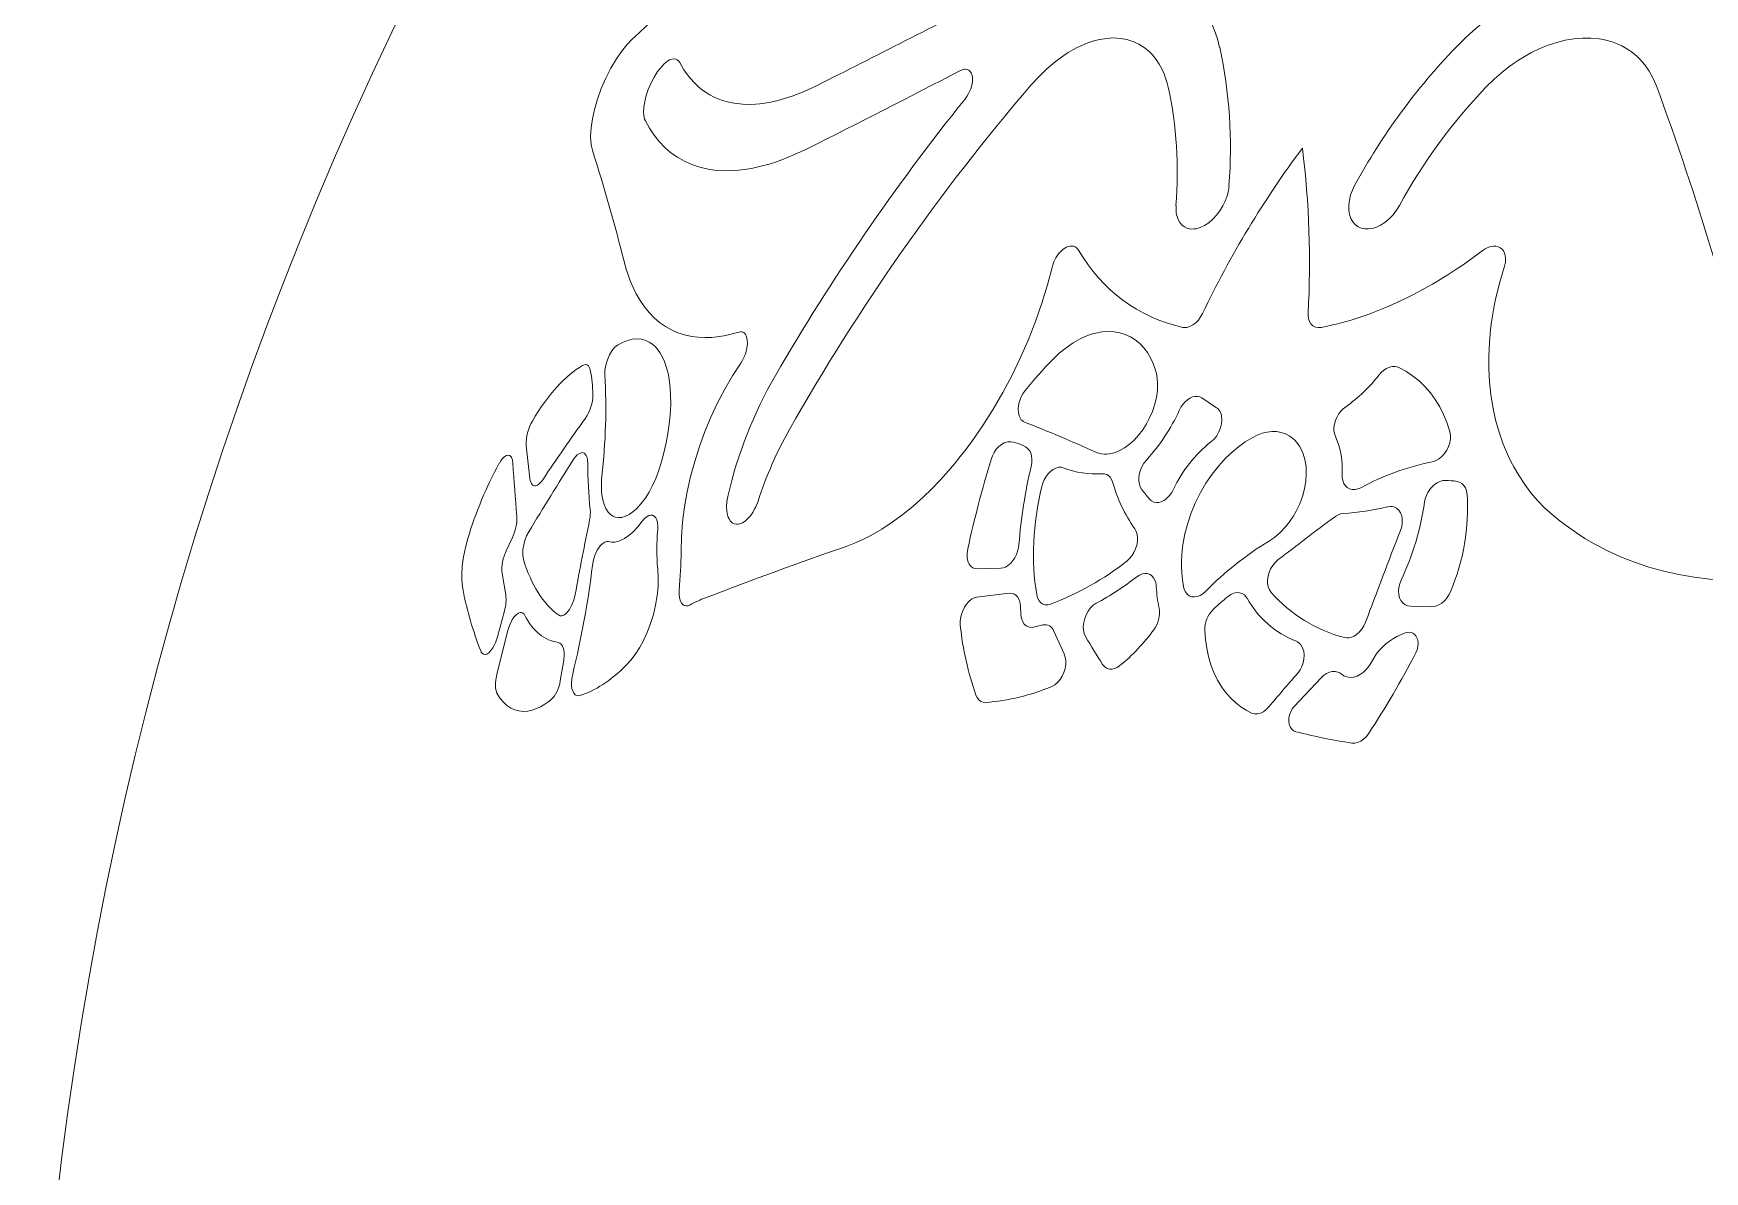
# Model space of a CAD drawing. Extents: x -180 to 858, y -94 to 522.
# Drawn here: x 788.27 to 804.39, y 183.62 to 194.6 of the extents above; entities that cross this region are included whole.
import ezdxf

# ---------------------------------------------------------------- set-up
doc = ezdxf.new("R2010")
doc.units = 0
doc.header["$LTSCALE"] = 7
doc.header["$MEASUREMENT"] = 0
doc.layers.add('8', color=250, linetype='CONTINUOUS', lineweight=15)

msp = doc.modelspace()

# ---------------------------------------------------------------- linework, layer by layer
at = {"layer": '8'}
for p, q in [((799.543, 191.0852), (799.6847, 190.9904)), ((793.0609, 190.3068), (793.0263, 190.6273)), ((792.8935, 189.7394), (792.8329, 189.6103)), ((797.6041, 189.4413), (797.373, 189.4366)), ((792.7941, 189.3922), (792.8285, 189.1856)), ((797.3736, 189.1637), (797.6851, 189.1995)), ((797.7924, 189.0761), (797.7971, 188.9948)), ((801.7588, 189.0703), (801.557, 189.0741)), ((792.8156, 189.0319), (792.7483, 188.7806)), ((792.7429, 188.4185), (792.8496, 188.8399)), ((797.9182, 188.8733), (798.0081, 188.8944)), ((798.1164, 188.8355), (798.2152, 188.6165)), ((801.4316, 188.7854), (801.4948, 188.8138)), ((793.3876, 188.5544), (793.355, 188.3548)), ((800.434, 188.1081), (800.6921, 188.3852))]:
    msp.add_line(p, q, dxfattribs=at)
for points in [[(799.0843, 195.1691), (799.1554, 195.1502), (799.2236, 195.1248), (799.2887, 195.0929), (799.3503, 195.0546), (799.4082, 195.0101), (799.4621, 194.9597), (799.5118, 194.9035), (799.5573, 194.8419), (799.5982, 194.7751), (799.6341, 194.7043), (799.6654, 194.6291), (799.6921, 194.55), (799.714, 194.4675)], [(801.9926, 194.4675), (802.0891, 194.5631), (802.1897, 194.6535), (802.294, 194.7381), (802.4014, 194.8166), (802.5116, 194.8885), (802.6243, 194.9536), (802.739, 195.0114), (802.8553, 195.0617), (802.952, 195.0971), (803.0492, 195.127), (803.1465, 195.151), (803.2433, 195.1691)], [(799.2183, 194.0818), (799.208, 194.1224), (799.1961, 194.1618), (799.1776, 194.2121), (799.1561, 194.2598), (799.1317, 194.3047), (799.1007, 194.3514), (799.0662, 194.394), (799.0283, 194.4322), (798.9871, 194.4656), (798.9614, 194.4829), (798.9348, 194.4986), (798.9072, 194.5124), (798.8787, 194.5245), (798.8493, 194.5346), (798.8192, 194.543), (798.7567, 194.5542), (798.6918, 194.5579), (798.6249, 194.5542), (798.5566, 194.5433), (798.4992, 194.5289), (798.4415, 194.5098), (798.3837, 194.4861), (798.3403, 194.4655), (798.2973, 194.4425), (798.2543, 194.4172), (798.2118, 194.3897), (798.1282, 194.3285), (798.047, 194.2596), (797.9688, 194.1839), (797.8942, 194.1019)], [(803.9238, 194.1019), (803.8938, 194.1719), (803.8578, 194.2373), (803.8158, 194.2978), (803.7682, 194.3527), (803.7423, 194.3779), (803.7152, 194.4017), (803.6868, 194.4238), (803.6572, 194.4444), (803.6264, 194.4633), (803.5946, 194.4805), (803.5486, 194.5017), (803.5007, 194.5195), (803.4513, 194.5339), (803.4133, 194.5425), (803.3746, 194.5492), (803.2952, 194.5569), (803.214, 194.5571), (803.1314, 194.5499), (803.0479, 194.5357), (802.9659, 194.5152), (802.884, 194.4883), (802.8029, 194.4554), (802.7226, 194.4168), (802.6437, 194.3728), (802.5961, 194.3431), (802.5491, 194.3116), (802.5016, 194.2771), (802.455, 194.2409), (802.3661, 194.1645), (802.2817, 194.0818)], [(793.6643, 193.474), (793.6543, 193.5145), (793.6486, 193.56), (793.6469, 193.6098), (793.6481, 193.6493), (793.6515, 193.6906), (793.6641, 193.7771), (793.6841, 193.8672), (793.7133, 193.9676), (793.7499, 194.0689), (793.7931, 194.1692), (793.8422, 194.2665), (793.8966, 194.3582), (793.9442, 194.4275), (793.9949, 194.4909), (794.046, 194.5445)], [(794.1749, 193.7571), (794.168, 193.7732), (794.163, 193.7918), (794.1594, 193.8146), (794.1578, 193.8395), (794.1603, 193.891), (794.1691, 193.9461), (794.1835, 194.0032), (794.2031, 194.061), (794.2273, 194.1184), (794.2559, 194.1742), (794.2928, 194.2328), (794.314, 194.2613), (794.3358, 194.287), (794.3557, 194.3072), (794.3754, 194.3243), (794.3922, 194.3363), (794.4086, 194.3457), (794.4298, 194.354), (794.4496, 194.357), (794.4677, 194.3548), (794.4831, 194.3477), (794.4962, 194.336), (794.5067, 194.3204)], [(794.5067, 194.3204), (794.5468, 194.2513), (794.5916, 194.1881), (794.6411, 194.1309), (794.6952, 194.08), (794.724, 194.057), (794.7539, 194.0357), (794.7955, 194.0099), (794.839, 193.9871), (794.8843, 193.9675), (794.9196, 193.9549), (794.9559, 193.9441), (794.9935, 193.9349), (795.0322, 193.9277), (795.1118, 193.9188), (795.1947, 193.9174), (795.2807, 193.9233), (795.3696, 193.9366), (795.4425, 193.9523), (795.5169, 193.9727), (795.5925, 193.9974), (795.65, 194.0188), (795.7081, 194.0427), (795.8257, 194.0973)], [(797.2566, 193.9657), (797.2761, 193.9928), (797.2933, 194.0222), (797.3132, 194.0681), (797.3259, 194.1149), (797.3292, 194.138), (797.3302, 194.1602), (797.3291, 194.1788), (797.3262, 194.1961), (797.3176, 194.2201), (797.3041, 194.239), (797.2957, 194.2461), (797.2862, 194.2515), (797.2756, 194.2551), (797.2642, 194.2567), (797.252, 194.2563), (797.2394, 194.254), (797.2136, 194.244)], [(795.7409, 193.4912), (795.6151, 193.4322), (795.4912, 193.3821), (795.4301, 193.3605), (795.3696, 193.3413), (795.2901, 193.3195), (795.2119, 193.302), (795.1353, 193.289), (795.0419, 193.2791), (794.9512, 193.2762), (794.8637, 193.2805), (794.7796, 193.292), (794.699, 193.3106), (794.6223, 193.3363), (794.5515, 193.368), (794.4846, 193.4063), (794.4218, 193.4509), (794.3632, 193.5017), (794.3088, 193.5585), (794.2589, 193.621), (794.2149, 193.6866), (794.1749, 193.7571)], [(799.8049, 193.1333), (799.7985, 193.0844), (799.7861, 193.0344), (799.7682, 192.9848), (799.7454, 192.9368), (799.7174, 192.8903), (799.6849, 192.8471), (799.6489, 192.8085), (799.6097, 192.7749), (799.5684, 192.7476), (799.526, 192.7279), (799.4863, 192.7172), (799.4666, 192.7148), (799.4472, 192.7145), (799.4221, 192.7173), (799.3985, 192.7239), (799.3768, 192.7341), (799.3519, 192.7527), (799.3311, 192.7767), (799.3146, 192.8058), (799.307, 192.8249), (799.301, 192.8452), (799.2962, 192.8688), (799.2933, 192.8934), (799.2933, 192.9418)], [(801.4492, 192.9418), (801.4207, 192.8954), (801.3873, 192.8519), (801.3496, 192.8124), (801.3089, 192.7783), (801.2664, 192.751), (801.2222, 192.7306), (801.186, 192.72), (801.1499, 192.7148), (801.1148, 192.7155), (801.082, 192.7223), (801.0498, 192.7365), (801.0216, 192.7575), (800.9981, 192.7847), (800.9798, 192.8171), (800.9672, 192.8536), (800.9627, 192.8754), (800.9598, 192.898), (800.9594, 192.9449), (800.9655, 192.9934), (800.9778, 193.0428), (800.9946, 193.0889), (801.016, 193.1333)], [(798.3538, 192.51), (798.3462, 192.521), (798.3374, 192.5305), (798.3221, 192.5414), (798.3045, 192.5481), (798.2853, 192.5503), (798.2699, 192.5491), (798.2539, 192.5452), (798.2374, 192.5387), (798.2213, 192.53), (798.2048, 192.5187), (798.189, 192.5053), (798.16, 192.4736), (798.1354, 192.4369), (798.1159, 192.3966), (798.1024, 192.3547)], [(802.4614, 192.3547), (802.4708, 192.3945), (802.4728, 192.4144), (802.4728, 192.434), (802.4696, 192.459), (802.4627, 192.4823), (802.4521, 192.5031), (802.4381, 192.5205), (802.4208, 192.5343), (802.4011, 192.544), (802.3785, 192.5493), (802.3546, 192.5501), (802.3301, 192.5463), (802.3117, 192.5408), (802.2932, 192.5329), (802.2742, 192.5224), (802.2561, 192.51)], [(795.076, 191.7209), (795.0265, 191.7062), (794.9775, 191.6938), (794.9316, 191.6842), (794.8864, 191.6767), (794.8177, 191.6692), (794.7506, 191.6668), (794.6854, 191.6696), (794.622, 191.6774), (794.5541, 191.6921), (794.489, 191.7131), (794.4269, 191.7403), (794.3679, 191.7734), (794.3122, 191.8125), (794.2599, 191.8574), (794.2113, 191.9075), (794.1663, 191.9629), (794.1249, 192.0233), (794.0873, 192.0884), (794.0569, 192.1501), (794.0294, 192.2151), (794.0048, 192.2833), (793.9883, 192.3364), (793.9733, 192.3911)], [(798.1024, 192.3547), (798.0552, 192.1769), (798.0005, 191.9993), (797.9387, 191.8226), (797.8698, 191.6475), (797.7942, 191.4746), (797.7121, 191.3044), (797.6237, 191.1377), (797.5294, 190.9752), (797.4293, 190.8175), (797.3238, 190.6654), (797.2686, 190.591), (797.2122, 190.5183), (797.1556, 190.4487), (797.0979, 190.381), (797.0186, 190.2929), (796.9374, 190.2087), (796.8545, 190.1285), (796.757, 190.0413), (796.6575, 189.9603), (796.5565, 189.8858), (796.4544, 189.8186), (796.3514, 189.759), (796.2718, 189.7185), (796.1921, 189.6831), (796.1126, 189.6527)], [(802.9215, 189.9596), (802.8489, 190.0254), (802.7806, 190.0957), (802.7167, 190.1705), (802.6571, 190.2493), (802.6021, 190.3321), (802.5518, 190.4184), (802.5241, 190.4714), (802.4981, 190.5254), (802.4733, 190.5816), (802.4503, 190.6389), (802.4099, 190.7552), (802.3764, 190.875), (802.3497, 190.9978), (802.3307, 191.1182), (802.3179, 191.2406), (802.3113, 191.3648), (802.3107, 191.4902), (802.3163, 191.6167), (802.3277, 191.7439), (802.3373, 191.8198), (802.3489, 191.8957), (802.3628, 191.973), (802.3787, 192.0502), (802.4162, 192.2029), (802.4614, 192.3547)], [(799.5493, 191.8996), (799.531, 191.8665), (799.5087, 191.836), (799.4833, 191.8095), (799.4563, 191.7887), (799.4276, 191.7733), (799.3985, 191.7647), (799.3787, 191.7632), (799.3598, 191.7654)], [(800.6941, 191.7654), (800.6655, 191.7633), (800.6383, 191.7685), (800.6146, 191.7806), (800.5951, 191.7992), (800.5805, 191.8233), (800.5714, 191.8514), (800.5681, 191.8749), (800.5679, 191.8996)], [(793.9062, 191.5943), (793.9544, 191.6203), (794.0022, 191.6391), (794.049, 191.6506), (794.0944, 191.6544), (794.1379, 191.6505), (794.1792, 191.639), (794.2122, 191.6234), (794.243, 191.6026), (794.2716, 191.5768), (794.2978, 191.5464), (794.3139, 191.5237), (794.3289, 191.4991), (794.3554, 191.4448), (794.3774, 191.3843), (794.3881, 191.3465), (794.3972, 191.307), (794.4055, 191.2614), (794.4119, 191.214), (794.4192, 191.1196), (794.4201, 191.0205), (794.4147, 190.9179), (794.4056, 190.8303), (794.3925, 190.7415), (794.3756, 190.6519), (794.3604, 190.5848), (794.3433, 190.5176), (794.3239, 190.4502), (794.3012, 190.3787)], [(795.096, 191.4213), (795.1102, 191.4436), (795.1229, 191.4677), (795.1343, 191.4938), (795.1438, 191.5205), (795.1547, 191.5639), (795.1598, 191.6068), (795.1585, 191.6463), (795.1522, 191.675), (795.1408, 191.6987), (795.1334, 191.708), (795.1249, 191.7153), (795.1102, 191.7222), (795.0936, 191.7241), (795.076, 191.7209)], [(798.1051, 191.4563), (798.1674, 191.5156), (798.2326, 191.5689), (798.3002, 191.6155), (798.3695, 191.6546), (798.4047, 191.6712), (798.4401, 191.6858), (798.4874, 191.7018), (798.5346, 191.7138), (798.5816, 191.7217), (798.6397, 191.7256), (798.6964, 191.7228), (798.7512, 191.7131), (798.8038, 191.6968), (798.8535, 191.6738), (798.9002, 191.6444), (798.943, 191.609), (798.9821, 191.5679), (799.017, 191.5216), (799.0477, 191.4704), (799.0728, 191.4177), (799.0937, 191.3617)], [(793.7845, 191.3091), (793.7842, 191.3309), (793.7857, 191.3541), (793.7939, 191.4022), (793.8092, 191.4532), (793.8306, 191.5022), (793.853, 191.5398), (793.879, 191.572), (793.8926, 191.5846), (793.9062, 191.5943)], [(793.5695, 191.3977), (793.5866, 191.4048), (793.6028, 191.4058), (793.6169, 191.4008), (793.6256, 191.3934), (793.6329, 191.3832), (793.6392, 191.3696), (793.6436, 191.354)], [(794.5197, 189.6029), (794.5235, 189.7441), (794.5349, 189.8876), (794.5535, 190.0329), (794.5792, 190.1792), (794.6119, 190.3257), (794.6511, 190.4718), (794.6969, 190.6168), (794.749, 190.7599), (794.8071, 190.9004), (794.8711, 191.0376), (794.9407, 191.1706), (795.0158, 191.2988), (795.096, 191.4213)], [(799.0937, 191.3617), (799.1049, 191.3201), (799.1121, 191.2763), (799.1155, 191.2307), (799.1157, 191.1955), (799.1137, 191.1598), (799.1038, 191.0875), (799.0863, 191.0151), (799.0653, 190.953), (799.0392, 190.8922), (799.0082, 190.8335), (798.9727, 190.7778), (798.9331, 190.7258), (798.8898, 190.6787), (798.844, 190.6376), (798.7954, 190.6026), (798.7463, 190.5755), (798.7213, 190.5648), (798.6962, 190.5562), (798.6495, 190.5458), (798.6264, 190.5435), (798.6037, 190.5433), (798.5742, 190.546), (798.5458, 190.5525), (798.5188, 190.5625)], [(801.2504, 191.3044), (801.2727, 191.3294), (801.2976, 191.3512), (801.3244, 191.3686), (801.3514, 191.3805), (801.3792, 191.3873), (801.4063, 191.3881), (801.4244, 191.385), (801.4415, 191.3789)], [(801.4415, 191.3789), (801.5106, 191.3425), (801.5759, 191.2996), (801.6373, 191.2505), (801.6943, 191.1955), (801.7467, 191.1349), (801.7943, 191.0691), (801.8369, 190.9985), (801.8744, 190.9235), (801.9074, 190.8427), (801.9349, 190.7583)], [(797.8317, 190.8525), (797.8204, 190.8581), (797.81, 190.8657), (797.8007, 190.875), (797.7926, 190.8859), (797.7803, 190.9115), (797.7729, 190.9431), (797.7712, 190.9778), (797.7748, 191.0141), (797.7833, 191.0506), (797.7971, 191.0878), (797.8154, 191.1231), (797.8381, 191.1556)], [(799.3248, 190.9649), (799.3402, 190.9942), (799.3588, 191.0215), (799.3801, 191.0459), (799.4028, 191.0662), (799.4276, 191.0826), (799.4532, 191.094), (799.4779, 191.0998), (799.5021, 191.1001), (799.5247, 191.0948), (799.543, 191.0852)], [(799.6847, 190.9904), (799.6961, 190.9816), (799.7063, 190.9708), (799.7153, 190.958), (799.7226, 190.9437), (799.7284, 190.9278), (799.7326, 190.9108), (799.7357, 190.8741), (799.7326, 190.836), (799.7228, 190.7959), (799.7072, 190.7569), (799.6861, 190.7204), (799.6602, 190.6876), (799.6305, 190.6604)], [(800.8304, 190.7134), (800.8211, 190.7401), (800.8164, 190.7695), (800.8164, 190.8002), (800.821, 190.8329), (800.8301, 190.8655), (800.8431, 190.8971), (800.8602, 190.9273), (800.8809, 190.9552), (800.9045, 190.9799), (800.9301, 191.0001)], [(799.3651, 189.2644), (799.3547, 189.329), (799.3483, 189.395), (799.3457, 189.4623), (799.3461, 189.5128), (799.3486, 189.5637), (799.3533, 189.616), (799.3601, 189.6685), (799.3793, 189.7723), (799.4061, 189.8755), (799.4404, 189.9772), (799.4816, 190.0766), (799.5285, 190.1709), (799.5816, 190.2618), (799.6406, 190.3484), (799.705, 190.4299), (799.7743, 190.5054), (799.834, 190.5619), (799.8966, 190.6137), (799.9617, 190.6603), (800.0286, 190.701)], [(800.0286, 190.701), (800.0755, 190.725), (800.1237, 190.7433), (800.1721, 190.7553), (800.2185, 190.7607), (800.264, 190.7596), (800.308, 190.752), (800.3498, 190.738), (800.3837, 190.7206), (800.415, 190.6988), (800.4434, 190.6727), (800.4687, 190.6428), (800.4838, 190.6209), (800.4973, 190.5975), (800.5198, 190.547), (800.5361, 190.4923), (800.5427, 190.4588), (800.5473, 190.4245), (800.5498, 190.3891), (800.5502, 190.3531), (800.5452, 190.2801), (800.5326, 190.2065), (800.5128, 190.1333), (800.4862, 190.0617), (800.4532, 189.9923), (800.4226, 189.9393), (800.3883, 189.8889), (800.3507, 189.8415), (800.2993, 189.7874), (800.2714, 189.7623), (800.2426, 189.7391), (800.2138, 189.7186), (800.1843, 189.7002)], [(801.9349, 190.7583), (801.941, 190.7246), (801.9407, 190.6887), (801.9345, 190.6524), (801.9223, 190.6153), (801.9047, 190.5798), (801.8825, 190.5472), (801.8559, 190.5184), (801.826, 190.4946), (801.795, 190.4778), (801.7627, 190.4676)], [(792.7669, 190.4549), (792.7805, 190.4771), (792.7953, 190.4969), (792.8078, 190.5104), (792.8204, 190.521), (792.8374, 190.5301), (792.8535, 190.5326), (792.8676, 190.5281), (792.8762, 190.5207), (792.8835, 190.5101), (792.8895, 190.496), (792.8937, 190.4796), (792.8966, 190.4559)], [(793.4789, 190.4873), (793.4979, 190.5138), (793.5186, 190.5354), (793.5399, 190.5501), (793.5591, 190.5564), (793.5682, 190.5567), (793.5849, 190.5516), (793.5921, 190.5463), (793.6043, 190.5305), (793.613, 190.509), (793.6181, 190.4833), (793.6197, 190.4548)], [(797.5095, 190.4898), (797.5225, 190.5249), (797.5396, 190.5585), (797.5602, 190.5891), (797.5833, 190.615), (797.6089, 190.6362), (797.6359, 190.6513), (797.655, 190.6575), (797.6738, 190.66)], [(797.8622, 190.5964), (797.8793, 190.5777), (797.892, 190.5537), (797.9001, 190.526), (797.9036, 190.4935), (797.9022, 190.459), (797.8962, 190.4241)], [(794.3012, 190.3787), (794.2752, 190.3085), (794.2448, 190.2402), (794.2106, 190.1755), (794.1728, 190.1155), (794.1326, 190.0622), (794.0899, 190.0158), (794.055, 189.9852), (794.0192, 189.9606), (793.9833, 189.9428), (793.9482, 189.9325), (793.9175, 189.93), (793.8886, 189.9341), (793.8617, 189.9447), (793.8374, 189.9614), (793.8158, 189.9839), (793.7944, 190.0169), (793.7774, 190.0559), (793.7646, 190.1002), (793.7561, 190.1488), (793.7527, 190.1831), (793.751, 190.2187), (793.7529, 190.2927), (793.7561, 190.329)], [(797.9993, 190.2293), (798.0093, 190.2627), (798.0232, 190.2951), (798.0405, 190.3254), (798.0606, 190.3526), (798.0836, 190.3764), (798.1085, 190.3954), (798.1334, 190.4083), (798.1592, 190.4154), (798.1843, 190.416), (798.205, 190.4107)], [(798.9613, 190.2056), (798.9489, 190.2275), (798.9403, 190.2528), (798.9357, 190.2803), (798.9352, 190.3106), (798.9387, 190.342), (798.9459, 190.3733), (798.9616, 190.4151), (798.9833, 190.4541), (799.0104, 190.4887)], [(793.1851, 190.2957), (793.1731, 190.2795), (793.1605, 190.2651), (793.1475, 190.2534), (793.1345, 190.2446), (793.1248, 190.2402), (793.1154, 190.2377), (793.1062, 190.2374), (793.0977, 190.2391), (793.0899, 190.2429), (793.083, 190.2486), (793.0754, 190.2585), (793.0693, 190.2709), (793.0642, 190.2878), (793.0609, 190.3068)], [(798.5827, 190.3536), (798.6045, 190.3524), (798.6251, 190.3461), (798.6432, 190.3349), (798.6586, 190.319), (798.6709, 190.2992), (798.6798, 190.2765)], [(799.2696, 190.2035), (799.2525, 190.1726), (799.2319, 190.1442), (799.2086, 190.1195), (799.1924, 190.1061), (799.1751, 190.0946), (799.1508, 190.083), (799.1261, 190.0762), (799.1022, 190.0749), (799.0788, 190.0797), (799.0577, 190.0904), (799.04, 190.1064)], [(801.0757, 190.2184), (801.0482, 190.2067), (801.02, 190.2006), (800.9926, 190.2008), (800.9677, 190.2073), (800.9453, 190.2198), (800.9267, 190.2375), (800.9121, 190.2602), (800.902, 190.2868), (800.8966, 190.3156), (800.8958, 190.3455)], [(801.6903, 190.0791), (801.6969, 190.111), (801.7078, 190.1425), (801.7224, 190.1726), (801.7473, 190.2096), (801.7625, 190.227), (801.779, 190.2427), (801.7952, 190.2556), (801.8123, 190.2667), (801.8388, 190.2795), (801.8663, 190.2874), (801.8934, 190.2897)], [(802.0034, 190.2791), (802.0285, 190.2715), (802.0511, 190.2579), (802.0698, 190.2394), (802.0844, 190.2158), (802.0943, 190.1886), (802.0993, 190.1592)], [(795.2618, 190.0903), (795.2397, 190.0341), (795.226, 190.0068), (795.2108, 189.9807), (795.1884, 189.9484), (795.1641, 189.9203), (795.1386, 189.8973), (795.111, 189.8795), (795.0829, 189.8686), (795.0692, 189.8661), (795.0558, 189.8657), (795.0339, 189.8699), (795.0139, 189.8805), (794.9964, 189.8966), (794.9822, 189.9172), (794.9744, 189.9341), (794.9681, 189.9525), (794.9602, 189.9934), (794.9581, 190.0387), (794.9616, 190.0865), (794.9703, 190.1349)], [(793.8206, 189.698), (793.8493, 189.6933), (793.8793, 189.694), (793.9105, 189.7002), (793.9426, 189.7118), (793.9751, 189.7286), (794.0076, 189.7502), (794.0317, 189.7693), (794.0555, 189.7907), (794.1017, 189.8396), (794.1455, 189.8955)], [(794.1455, 189.8955), (794.1679, 189.9223), (794.1922, 189.9423), (794.2102, 189.9513), (794.228, 189.9551), (794.2446, 189.9532), (794.2611, 189.9444), (794.2747, 189.9293), (794.2849, 189.9092), (794.2926, 189.8802), (794.2956, 189.8472), (794.2944, 189.8119)], [(801.3321, 190.0335), (801.3629, 190.037), (801.3782, 190.0358), (801.3931, 190.0326), (801.4067, 190.0276), (801.4193, 190.0207), (801.431, 190.012), (801.4417, 190.0016), (801.4589, 189.9766), (801.4703, 189.9472), (801.4761, 189.9133), (801.4758, 189.8776), (801.4699, 189.8414), (801.4587, 189.8058)], [(804.9048, 189.3241), (804.749, 189.3212), (804.5947, 189.3252), (804.442, 189.3364), (804.2915, 189.3546), (804.1431, 189.38), (803.9976, 189.4125), (803.8549, 189.4522), (803.7155, 189.4989), (803.5798, 189.5528), (803.4479, 189.6135), (803.3835, 189.6465), (803.3202, 189.6812), (803.2375, 189.73), (803.1569, 189.7817), (803.0784, 189.8363), (802.9987, 189.8965), (802.9215, 189.9596)], [(792.4165, 189.2284), (792.4109, 189.2613), (792.4071, 189.2961), (792.4048, 189.3374), (792.4046, 189.3803), (792.4097, 189.4648), (792.4216, 189.5523), (792.4396, 189.6411), (792.4635, 189.7297)], [(793, 189.5254), (792.9954, 189.546), (792.993, 189.5691), (792.9928, 189.5952), (792.9948, 189.6224), (793.0021, 189.6661), (793.0139, 189.7098), (793.0303, 189.7527), (793.0506, 189.792)], [(798.8955, 189.8216), (798.9092, 189.7962), (798.918, 189.7667), (798.9218, 189.7348), (798.9206, 189.6996), (798.9144, 189.6637), (798.9036, 189.6285), (798.8881, 189.5942), (798.8688, 189.5624), (798.8458, 189.5341), (798.8197, 189.5104)], [(793.6646, 189.4684), (793.6745, 189.5212), (793.6915, 189.5732), (793.7117, 189.6155), (793.7249, 189.6371), (793.7393, 189.6564), (793.7514, 189.6697), (793.7639, 189.6809), (793.7833, 189.6931), (793.8026, 189.6991), (793.8206, 189.698)], [(797.373, 189.4366), (797.3528, 189.4388), (797.334, 189.4459), (797.3176, 189.4577), (797.3079, 189.4681), (797.2996, 189.4804), (797.2869, 189.5093), (797.28, 189.542), (797.2786, 189.563), (797.2789, 189.5847), (797.2851, 189.6287)], [(797.7785, 189.6711), (797.7739, 189.6383), (797.7656, 189.6055), (797.7537, 189.5736), (797.7384, 189.5431), (797.7199, 189.5148), (797.6987, 189.4898), (797.6844, 189.4764), (797.6691, 189.4646), (797.6475, 189.4522), (797.6256, 189.4443), (797.6041, 189.4413)], [(794.2948, 189.4336), (794.2998, 189.3512), (794.2977, 189.2649), (794.2889, 189.1761), (794.2737, 189.0861), (794.2523, 188.9961), (794.225, 188.9073), (794.1922, 188.821), (794.1541, 188.7383), (794.1179, 188.6722), (794.0783, 188.6105), (794.0356, 188.5543), (793.9904, 188.5049)], [(800.2109, 189.2079), (800.194, 189.2324), (800.1825, 189.2617), (800.1765, 189.2937), (800.1759, 189.3292), (800.1809, 189.3656), (800.1909, 189.4014), (800.2061, 189.4366), (800.2257, 189.4692), (800.2493, 189.4983), (800.2764, 189.5228)], [(798.9153, 189.3594), (798.9407, 189.3759), (798.9676, 189.387), (798.9945, 189.3916), (799.0195, 189.3894), (799.0428, 189.3807), (799.0629, 189.366), (799.0776, 189.3483), (799.0893, 189.327), (799.0975, 189.3029), (799.1014, 189.2836), (799.1033, 189.2637)], [(799.5774, 189.2169), (799.5529, 189.1955), (799.5263, 189.1788), (799.4986, 189.1681), (799.4719, 189.1642), (799.4456, 189.167), (799.4215, 189.1765), (799.401, 189.192), (799.3846, 189.2127), (799.3725, 189.2376), (799.3651, 189.2644)], [(801.557, 189.0741), (801.5288, 189.0782), (801.5028, 189.0893), (801.4807, 189.1066), (801.4628, 189.1297), (801.4501, 189.1574), (801.4428, 189.1879), (801.4406, 189.2217), (801.4439, 189.2567), (801.4522, 189.2914), (801.465, 189.3249)], [(793.4979, 189.1871), (793.4844, 189.1336), (793.4642, 189.0825), (793.4421, 189.0434), (793.4288, 189.0251), (793.4146, 189.0094), (793.4017, 188.9983), (793.3886, 188.99), (793.3701, 188.9834), (793.3525, 188.9837), (793.337, 188.9908)], [(794.6057, 189.0879), (794.5867, 189.0804), (794.5679, 189.0784), (794.5506, 189.0823), (794.5355, 189.0917), (794.5227, 189.1061), (794.5126, 189.1245), (794.5034, 189.156), (794.4996, 189.1921), (794.501, 189.2305)], [(797.2128, 188.891), (797.2117, 188.9254), (797.2153, 188.9611), (797.2232, 188.9967), (797.2357, 189.0321), (797.2523, 189.0658), (797.2725, 189.0963), (797.2948, 189.1214), (797.32, 189.1421), (797.3468, 189.1567), (797.3736, 189.1637)], [(797.6851, 189.1995), (797.7077, 189.1992), (797.729, 189.1931), (797.7479, 189.1814), (797.7639, 189.1645), (797.7767, 189.1432), (797.7857, 189.1187), (797.7901, 189.098), (797.7924, 189.0761)], [(798.0814, 189.0951), (798.0568, 189.0892), (798.0325, 189.0895), (798.0103, 189.0961), (797.9906, 189.1087), (797.9741, 189.1267), (797.9615, 189.1488), (797.9545, 189.1682), (797.9497, 189.189)], [(798.4212, 188.783), (798.4084, 188.8121), (798.4011, 188.8452), (798.3994, 188.8804), (798.4033, 188.9184), (798.4124, 188.9565), (798.4266, 188.9931), (798.4456, 189.0279), (798.4688, 189.0589), (798.4946, 189.084), (798.5231, 189.1032)], [(799.796, 189.1702), (799.8223, 189.1882), (799.8504, 189.2008), (799.8787, 189.2068), (799.9055, 189.2058), (799.9307, 189.198), (799.9527, 189.184), (799.9664, 189.17), (799.9779, 189.1534)], [(801.9406, 189.215), (801.9252, 189.1835), (801.9057, 189.1539), (801.8829, 189.1277), (801.8577, 189.1058), (801.8299, 189.0883), (801.8008, 189.0763), (801.7797, 189.0717), (801.7588, 189.0703)], [(792.8496, 188.8399), (792.858, 188.8691), (792.8683, 188.8974), (792.8794, 188.9226), (792.892, 188.9461), (792.9105, 188.9732), (792.9309, 188.9951), (792.9519, 189.0093), (792.9667, 189.014), (792.9809, 189.0138), (792.9937, 189.0086), (793.0047, 188.9987), (793.0138, 188.9848)], [(797.7971, 188.9948), (797.7997, 188.9716), (797.8048, 188.9497), (797.815, 188.924), (797.8295, 188.902), (797.8478, 188.8853), (797.8692, 188.8747), (797.8932, 188.8707), (797.9182, 188.8733)], [(801.1226, 188.9215), (801.1058, 188.8847), (801.084, 188.8507), (801.0576, 188.8209), (801.0357, 188.8025), (801.0121, 188.7876), (800.9875, 188.7769), (800.9638, 188.7711), (800.94, 188.7698), (800.9172, 188.7732)], [(792.7483, 188.7806), (792.7396, 188.751), (792.7291, 188.7225), (792.7177, 188.697), (792.7047, 188.6732), (792.686, 188.6464), (792.6656, 188.6253), (792.6552, 188.6178), (792.645, 188.6125), (792.6286, 188.6092), (792.6134, 188.6125), (792.6006, 188.6222), (792.593, 188.6325), (792.5869, 188.6453)], [(800.0229, 188.0441), (799.9688, 188.0716), (799.9174, 188.1041), (799.869, 188.1415), (799.8239, 188.1835), (799.7822, 188.2298), (799.7579, 188.2607), (799.735, 188.2931), (799.6936, 188.362), (799.6582, 188.4358), (799.6296, 188.511), (799.6067, 188.5893), (799.5894, 188.6704), (799.5774, 188.7539), (799.5708, 188.841)], [(801.4948, 188.8138), (801.5084, 188.819), (801.5226, 188.8223), (801.5416, 188.8235), (801.5599, 188.8211), (801.5767, 188.8149), (801.5878, 188.808), (801.5979, 188.7993), (801.6068, 188.7889), (801.6141, 188.7771), (801.6248, 188.7494), (801.629, 188.7188), (801.627, 188.6868), (801.6192, 188.6546), (801.6062, 188.6238)], [(793.3354, 188.7259), (793.3518, 188.7199), (793.3659, 188.7073), (793.3769, 188.6892), (793.3832, 188.6722), (793.3878, 188.6531), (793.3907, 188.6297), (793.3915, 188.6049), (793.3876, 188.5544)], [(798.2152, 188.6165), (798.2257, 188.585), (798.2306, 188.5501), (798.2301, 188.5136), (798.224, 188.4748), (798.2127, 188.4367), (798.1965, 188.4003), (798.1758, 188.3669), (798.1511, 188.3378), (798.1245, 188.3155), (798.0957, 188.2999)], [(800.4511, 188.7381), (800.4646, 188.7318), (800.4772, 188.7234), (800.4887, 188.7132), (800.4988, 188.7012), (800.5147, 188.6735), (800.525, 188.6399), (800.5289, 188.6033), (800.5267, 188.5652), (800.5186, 188.5273), (800.5065, 188.4935), (800.4902, 188.4615), (800.47, 188.4321), (800.4616, 188.4222)], [(798.7488, 188.4996), (798.7252, 188.4837), (798.7001, 188.4728), (798.675, 188.4675), (798.6513, 188.4684), (798.6289, 188.475), (798.609, 188.4872), (798.5964, 188.4993), (798.5855, 188.5137)], [(800.6921, 188.3852), (800.7167, 188.4079), (800.7438, 188.4263), (800.7723, 188.4391), (800.8006, 188.4456), (800.8289, 188.4459), (800.8555, 188.4398), (800.8731, 188.4315), (800.8891, 188.4201)], [(800.8891, 188.4201), (800.9128, 188.404), (800.9418, 188.3928), (800.9735, 188.3886), (801.006, 188.3914), (801.0396, 188.4014), (801.0723, 188.418), (801.1027, 188.44), (801.1312, 188.4676), (801.1564, 188.4994), (801.1776, 188.5342)], [(792.7478, 188.2277), (792.7404, 188.2435), (792.735, 188.2622), (792.7312, 188.2845), (792.7296, 188.3085), (792.7299, 188.3349), (792.7324, 188.3626), (792.7429, 188.4185)], [(793.355, 188.3548), (793.3488, 188.3262), (793.3406, 188.2979), (793.3314, 188.2723), (793.3207, 188.248), (793.3084, 188.2253), (793.2947, 188.2044), (793.2802, 188.1867), (793.265, 188.1724)], [(793.5441, 188.2127), (793.5275, 188.2101), (793.5118, 188.2131), (793.4979, 188.2213), (793.4846, 188.2367), (793.4744, 188.2573), (793.4674, 188.2818), (793.4641, 188.3035), (793.4627, 188.3268), (793.4654, 188.3756), (793.4741, 188.4228)], [(793.265, 188.1724), (793.235, 188.1495), (793.2048, 188.1291), (793.1645, 188.1057), (793.1243, 188.087), (793.0845, 188.0731), (793.0404, 188.0636), (792.9974, 188.0607), (792.9559, 188.0645), (792.9161, 188.0749), (792.877, 188.0926), (792.8403, 188.1172), (792.8064, 188.1482), (792.7755, 188.1852), (792.7478, 188.2277)], [(797.4573, 188.1469), (797.4331, 188.1487), (797.4107, 188.1573), (797.3913, 188.1722), (797.3753, 188.193), (797.3635, 188.2182)], [(800.45, 187.8637), (800.428, 187.8732), (800.4092, 187.8894), (800.395, 187.9107), (800.3857, 187.9365), (800.3817, 187.9652), (800.3827, 187.9952), (800.3888, 188.0262), (800.3997, 188.0561), (800.415, 188.0839), (800.434, 188.1081)], [(800.1887, 188.1031), (800.1642, 188.0777), (800.1365, 188.0572), (800.1071, 188.0429), (800.0783, 188.0361), (800.0494, 188.0364), (800.0229, 188.0441)], [(801.1487, 187.8435), (801.1275, 187.8157), (801.1028, 187.7917), (801.0755, 187.7727), (801.0476, 187.7603), (801.0186, 187.754), (800.9902, 187.7546)]]:
    msp.add_lwpolyline(points, dxfattribs=at)
for centre, radius, start, end in [((823.6807, 179.3556), 35.4078, 134.59213, 179.99999), ((744.6984, 296.2498), 114.2328, 296.587936, 297.554866), ((795.2301, 193.4984), 4.5884, 355.43751, 12.19499), ((806.462, 190.1715), 6.1993, 136.13391, 151.46035), ((747.07, 290.5113), 108.5438, 296.640966, 297.514076), ((813.8109, 180.468), 20.958, 139.41743, 150.52874), ((795.3463, 193.2604), 3.959, 355.38494, 11.97782), ((806.1285, 190.3984), 5.3259, 136.24327, 151.47526), ((776.8247, 184.1286), 28.8769, 13.31475, 20.20518), ((813.9759, 180.5413), 21.4419, 141.23815, 149.87569), ((775.8931, 187.8193), 18.6492, 14.19036, 17.65059), ((808.1102, 187.8219), 9.4824, 143.25457, 154.5309), ((791.6784, 192.392), 8.9027, 356.82915, 7.1161), ((792.4017, 191.1029), 1.2672, 0.71367, 11.43118), ((801.1055, 188.524), 4.1954, 135.6588, 141.15124), ((787.9235, 190.9928), 5.8699, 353.50763, 3.08919), ((799.1245, 189.1757), 4.2634, 150.07247, 166.99944), ((800.1155, 192.1762), 1.4309, 304.70646, 322.46785), ((793.2471, 191.1254), 0.4222, 326.03326, 359.08381), ((793.4589, 190.6416), 0.4335, 149.47948, 181.89444), ((822.0999, 170.6754), 34.9431, 144.65572, 145.84104), ((791.4648, 174.811), 17.2588, 65.87548, 68.35165), ((797.6561, 191.7231), 1.8326, 317.65201, 335.56662), ((798.8807, 188.9117), 3.8059, 150.61354, 161.96018), ((800.1021, 190.3967), 0.7948, 356.30826, 23.50467), ((797.6847, 190.381), 0.2792, 50.51386, 92.2327), ((800.4138, 189.674), 1.2603, 128.4535, 155.16746), ((796.0178, 188.6726), 3.7079, 151.26707, 163.43742), ((815.7913, 191.9365), 22.9425, 183.70022, 184.98173), ((824.8786, 170.6665), 37.1323, 147.7381, 148.99819), ((797.7586, 190.4507), 4.1389, 179.94337, 186.14005), ((807.9991, 187.2964), 10.9649, 163.06797, 167.71896), ((802.7413, 189.2794), 4.9783, 166.70674, 175.48697), ((798.5178, 191.2088), 0.8575, 248.5947, 274.33771), ((802.2628, 188.0223), 2.4962, 101.55663, 118.39216), ((800.155, 190.6955), 1.5333, 195.85788, 214.75488), ((800.1585, 191.0738), 1.4788, 215.95041, 220.85636), ((801.879, 189.5617), 0.7281, 80.16323, 88.86543), ((799.0155, 190.4686), 2.7033, 334.97093, 351.71463), ((800.056, 190.021), 2.0489, 336.84431, 3.86969), ((792.5014, 189.928), 0.4349, 334.30998, 2.134), ((836.1677, 181.3189), 43.3891, 168.58088, 169.55218), ((793.3142, 189.9796), 0.3307, 347.72615, 4.93291), ((835.0457, 144.0925), 57.2086, 126.74208, 127.42794), ((800.9238, 189.8081), 0.1627, 95.73495, 128.36162), ((800.7259, 192.6189), 2.6554, 273.92301, 283.197), ((796.207, 189.6238), 1.9218, 174.38339, 185.67945), ((846.3822, 172.2233), 48.2418, 158.62526, 159.74873), ((793.2068, 189.429), 0.4151, 154.136, 185.09842), ((790.6516, 189.6111), 3.8682, 354.35425, 359.87942), ((811.1601, 146.3572), 45.8358, 109.1651, 110.96958), ((801.8176, 187.029), 3.1312, 121.44259, 135.67672), ((785.0928, 190.4908), 8.6327, 346.14009, 353.19849), ((797.1027, 191.6903), 2.7743, 290.66346, 308.22523), ((797.2235, 191.5184), 2.7428, 298.28526, 308.08156), ((800.4667, 189.329), 1.3648, 182.74271, 191.51639), ((795.7709, 189.8897), 3.4188, 191.15207, 201.34674), ((792.4566, 189.1413), 0.375, 343.05896, 6.79068), ((795.2383, 187.911), 1.3361, 111.12469, 118.25673), ((801.5347, 187.0398), 2.7499, 129.21935, 133.13347), ((800.7926, 189.6013), 0.9289, 208.79926, 248.41482), ((801.2739, 190.1432), 1.4157, 221.34471, 255.40862), ((798.8558, 189.014), 0.2774, 323.44972, 8.81723), ((799.8488, 188.8476), 0.2782, 134.29538, 181.35058), ((800.1119, 189.1846), 2.9137, 185.78295, 199.37239), ((798.0292, 188.8058), 0.0913, 18.81441, 103.42687), ((805.2747, 192.7821), 7.935, 210.26369, 212.54197), ((797.6287, 189.8869), 1.7832, 308.91518, 324.39997), ((801.6807, 188.2832), 0.5615, 116.38122, 153.48003), ((793.4695, 192.8702), 9.1781, 326.79184, 332.44099), ((797.2847, 190.2636), 2.1241, 274.6606, 292.43771), ((810.8536, 179.2566), 13.8564, 138.58804, 140.32431), ((801.8546, 193.43), 5.7408, 255.8377, 261.34038)]:
    msp.add_arc(centre, radius, start, end, dxfattribs=at)
for centre, major_axis, ratio, start_param, end_param in [((810.3753, 144.643), (13.0023, -51.7904), 0.3546038, 3.1971544, 3.3375501), ((801.0054, 195.2908), (-2.147, -3.3164), 0.6141231, 5.9841564, 6.5052388), ((801.5665, 195.4103), (-2.2689, -3.4173), 0.6117011, 0.5396235, 1.0517461), ((793.439, 189.8758), (-0.448, -1.579), 0.4344613, 3.5600449, 4.1665459), ((799.4937, 190.1571), (-0.8321, -2.0033), 0.6674152, 4.9480866, 5.4672599), ((794.4711, 191.5827), (-0.99, -2.6694), 0.4528085, 5.7421593, 6.1571973), ((793.8135, 190.4115), (-0.5412, -1.6714), 0.4478295, 5.8624894, 6.3651588), ((793.8679, 190.1569), (-0.6339, -1.9498), 0.4607686, 0.3155216, 0.7260352)]:
    msp.add_ellipse(centre, major_axis=major_axis, ratio=ratio, start_param=start_param, end_param=end_param, dxfattribs=at)

doc.saveas('drawing.dxf')
